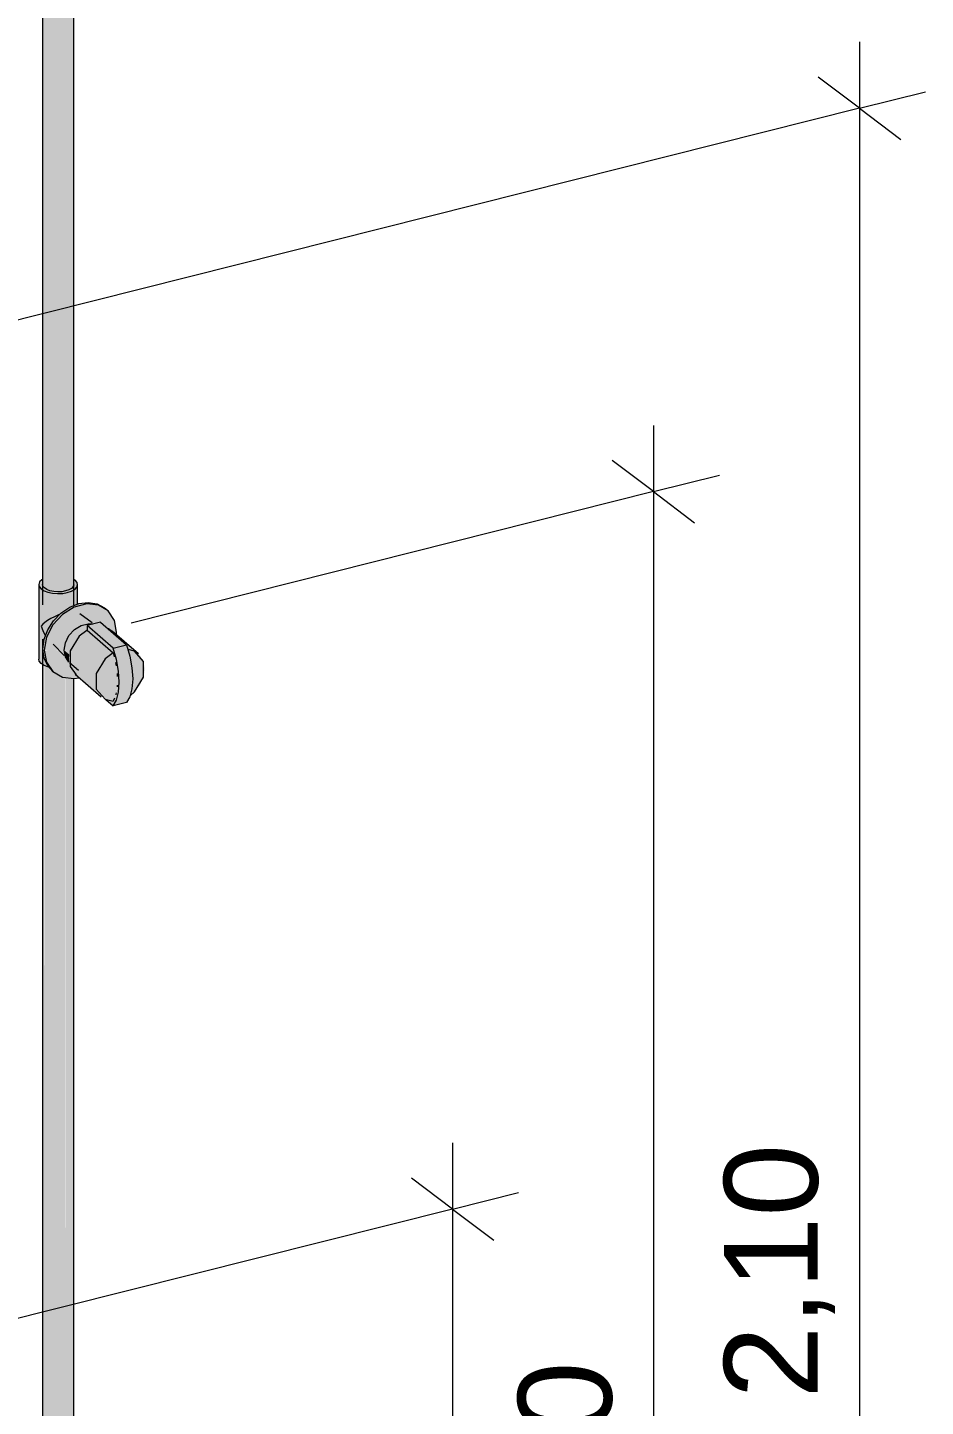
# Model space of a CAD drawing. Header units: metres. Extents: x -0.9 to 62, y -37.3 to 60.
# Drawn here: x 53.939 to 54.658, y 35.338 to 36.442 of the extents above; entities that cross this region are included whole.
import ezdxf

# ---------------------------------------------------------------- set-up
doc = ezdxf.new("R2010")
doc.units = ezdxf.units.M
for name, color, linetype, lineweight in [('A-ANNO-DIMS', 7, 'Continuous', 5), ('A-ANNO-DIMS-25', 7, 'Continuous', 5), ('P-PIPE', 7, 'Continuous', 5)]:
    doc.layers.add(name, color=color, linetype=linetype, lineweight=lineweight)
doc.styles.add('Arial_2', font='arial.ttf', dxfattribs={"height": 0.075})
doc.dimstyles.new('Diagonal_-_2_mm_Arial_-_PRETO', dxfattribs={"dimscale": 0.3048, "dimtxt": 0.076519, "dimasz": 0.246063, "dimexe": 0.19685, "dimexo": 0.123031, "dimgap": 0.04101, "dimtad": 1, "dimrnd": 0.01, "dimzin": 0, "dimdsep": 46, "dimtxsty": 'Arial_2', "dimblk1": 'OBLIQUE', "dimblk2": 'OBLIQUE', "dimsah": 1, "dimcen": 0.09, "dimdle": 0.19685, "dimazin": 0, "dimtfac": 1, "dimtdec": 4, "dimtix": 1, "dimtmove": 0, "dimatfit": 3, "dimfxl": 1, "dimtvp": 1, "dimtolj": 1, "dimtzin": 0, "dimarcsym": 2})

# ---------------------------------------------------------------- blocks, each defined once
blk = doc.blocks.new('Registro de Gaveta - Agua Fria - MEP - Tigre - PVC Cromado - 25 mm-135403-3D_DT_03')
at = {"layer": 'P-PIPE', "true_color": 0xf3f3f3}
for points in [[(11.8879, 35.989), (11.8923, 35.9892), (11.897, 35.9903), (11.8992, 35.9911), (11.9017, 35.9925), (11.9034, 35.9946), (11.9038, 35.9963), (11.9032, 35.9982), (11.9016, 35.9999), (11.9009, 36.0004), (11.9009, 35.996), (11.9, 35.9941), (11.899, 35.9932), (11.8957, 35.9916), (11.8943, 35.9911), (11.8899, 35.9905), (11.8859, 35.9906), (11.8839, 35.9908), (11.8802, 35.9919), (11.8793, 35.9922), (11.8771, 35.9938), (11.8762, 35.9949), (11.8759, 35.9977), (11.8759, 36.0004), (11.8747, 35.9996), (11.8735, 35.9983), (11.8729, 35.9964), (11.8733, 35.9946), (11.8747, 35.9928), (11.8777, 35.991), (11.8819, 35.9897), (11.8859, 35.9891), (11.8867, 35.9891)], [(11.8809, 35.9301), (11.88, 35.9311), (11.8771, 35.9376), (11.8762, 35.9452), (11.8774, 35.9531), (11.8783, 35.9554), (11.8771, 35.9573), (11.8759, 35.9596), (11.8747, 35.9629), (11.8762, 35.9648), (11.8802, 35.9677), (11.8854, 35.9705), (11.8899, 35.9728), (11.8913, 35.9739), (11.8957, 35.9769), (11.8957, 35.9899), (11.8899, 35.9891), (11.8859, 35.9891), (11.8818, 35.9897), (11.8793, 35.9904), (11.8762, 35.9918), (11.8747, 35.9928), (11.8733, 35.9946), (11.8729, 35.9964), (11.8729, 35.9366), (11.8733, 35.9348), (11.8747, 35.933), (11.8781, 35.9311), (11.8808, 35.9302)], [(11.8957, 35.9769), (11.8979, 35.9782), (11.9038, 35.9805), (11.9038, 35.9958), (11.9032, 35.9941), (11.9009, 35.992), (11.899, 35.991), (11.8957, 35.9899), (11.8957, 35.9777)], [(11.8783, 35.9554), (11.8804, 35.9608), (11.8856, 35.9683), (11.8895, 35.9723), (11.8854, 35.9705), (11.8793, 35.9671), (11.8759, 35.9645), (11.8747, 35.9629), (11.8762, 35.9589), (11.8777, 35.9561)]]:
    blk.add_hatch(color=7, dxfattribs=at).paths.add_polyline_path(points)
at = {"layer": 'P-PIPE', "true_color": 0xf4f4f4}
for points in [[(11.8773, 35.9436), (11.8794, 35.9546), (11.8848, 35.9647), (11.8923, 35.9727), (11.9021, 35.9784), (11.9113, 35.9807), (11.9207, 35.9797), (11.9284, 35.9751), (11.9245, 35.9781), (11.9195, 35.9807), (11.9125, 35.9818), (11.905, 35.981), (11.8965, 35.9774), (11.8898, 35.9727), (11.8841, 35.9665), (11.8796, 35.959), (11.877, 35.9512), (11.8762, 35.9446), (11.8771, 35.9438)], [(11.8773, 35.9436), (11.8932, 35.9438), (11.8943, 35.95), (11.8977, 35.9561), (11.9021, 35.9606), (11.9075, 35.9637), (11.9125, 35.9649), (11.9165, 35.9647), (11.9222, 35.9661), (11.9287, 35.9608), (11.9336, 35.9571), (11.9351, 35.9581), (11.9334, 35.9676), (11.9284, 35.9751), (11.92, 35.9797), (11.9113, 35.9807), (11.9009, 35.978), (11.8913, 35.9718), (11.8841, 35.964), (11.879, 35.9537), (11.8774, 35.9437)], [(11.9324, 35.9453), (11.9431, 35.948), (11.9222, 35.9661), (11.9115, 35.9634)], [(11.8974, 35.9402), (11.8982, 35.9438), (11.9011, 35.9499), (11.906, 35.9556), (11.9115, 35.9597), (11.9118, 35.9635), (11.9151, 35.9646), (11.9118, 35.9648), (11.906, 35.963), (11.9007, 35.9594), (11.897, 35.9552), (11.8941, 35.9489), (11.8932, 35.9438), (11.897, 35.9406)], [(11.9216, 35.9078), (11.9187, 35.9126), (11.9178, 35.9186), (11.9187, 35.925), (11.9216, 35.9314), (11.926, 35.9369), (11.9324, 35.9416), (11.9115, 35.9596), (11.9107, 35.9592), (11.9051, 35.955), (11.9004, 35.9487), (11.8979, 35.9431), (11.897, 35.9362), (11.8979, 35.9307), (11.9009, 35.9257), (11.9211, 35.9081)], [(11.9324, 35.8992), (11.935, 35.9038), (11.9367, 35.9111), (11.9371, 35.92), (11.9363, 35.9289), (11.9346, 35.9377), (11.9324, 35.9453), (11.9115, 35.9634), (11.9116, 35.9596), (11.9325, 35.9412), (11.9349, 35.9296), (11.9355, 35.9236), (11.9353, 35.9135), (11.9347, 35.9097), (11.934, 35.9071), (11.9323, 35.903), (11.9316, 35.903), (11.9265, 35.9043), (11.9306, 35.9007)], [(11.9539, 35.9395), (11.9302, 35.9597), (11.9281, 35.961), (11.9431, 35.948), (11.9442, 35.9442), (11.9495, 35.9428)], [(11.8841, 35.9266), (11.8791, 35.9341), (11.8771, 35.9438), (11.8762, 35.9443), (11.8774, 35.9368), (11.8802, 35.9308), (11.8825, 35.9284)], [(11.9324, 35.8992), (11.9431, 35.9019), (11.9458, 35.9065), (11.9474, 35.9129), (11.948, 35.9208), (11.9474, 35.9296), (11.9452, 35.9409), (11.9431, 35.948), (11.9324, 35.9453), (11.935, 35.9362), (11.9367, 35.9269), (11.9372, 35.9181), (11.9367, 35.9102), (11.9345, 35.9029), (11.9324, 35.8992)], [(11.9461, 35.9077), (11.95, 35.911), (11.9539, 35.9159), (11.9569, 35.923), (11.9577, 35.9286), (11.9567, 35.9346), (11.9539, 35.9395), (11.9492, 35.9429), (11.9442, 35.9442), (11.9462, 35.9362), (11.9475, 35.9284), (11.9478, 35.9188), (11.9474, 35.9129), (11.9462, 35.9081)], [(11.8973, 35.934), (11.897, 35.9372), (11.8974, 35.9402), (11.8932, 35.9436), (11.8943, 35.9383), (11.897, 35.9342)], [(11.9316, 35.903), (11.9324, 35.9031), (11.9347, 35.9097), (11.9355, 35.9159), (11.9357, 35.9183), (11.9352, 35.9269), (11.9345, 35.9325), (11.9324, 35.9415), (11.9312, 35.9409), (11.9258, 35.9367), (11.9213, 35.9307), (11.9187, 35.925), (11.9178, 35.9186), (11.9187, 35.9126), (11.9217, 35.9076), (11.9265, 35.9043), (11.9278, 35.9039)]]:
    blk.add_hatch(color=7, dxfattribs=at).paths.add_polyline_path(points)
h = blk.add_hatch(color=7, dxfattribs=at)
h.paths.add_polyline_path([(11.9012, 35.921), (11.905, 35.9221), (11.9003, 35.9265), (11.8978, 35.9313), (11.897, 35.9342), (11.8942, 35.9385), (11.8932, 35.9438), (11.8774, 35.9434), (11.8793, 35.9338), (11.8841, 35.9266), (11.8919, 35.9221), (11.9009, 35.921)])
h.paths.add_polyline_path([(11.9348, 35.956), (11.9351, 35.9581), (11.9336, 35.9571), (11.9343, 35.9565)])
at = {"layer": 'P-PIPE'}
for p, q in [((11.8729, 35.9962), (11.8729, 35.9364)), ((11.9039, 35.9805), (11.9039, 35.9962)), ((11.9277, 35.9757), (11.9265, 35.9767)), ((11.9157, 35.9655), (11.9058, 35.9727)), ((11.9222, 35.9661), (11.9115, 35.9634)), ((11.9222, 35.9661), (11.9431, 35.948)), ((11.9324, 35.9453), (11.9115, 35.9634)), ((11.9115, 35.9634), (11.9115, 35.9597)), ((11.9115, 35.9597), (11.9324, 35.9416)), ((11.9526, 35.9408), (11.9317, 35.9589)), ((11.9351, 35.956), (11.9351, 35.9581)), ((11.8844, 35.9484), (11.8931, 35.9394)), ((11.9324, 35.9453), (11.9431, 35.948)), ((11.8974, 35.9339), (11.9047, 35.9276)), ((11.9324, 35.9415), (11.9332, 35.9385)), ((11.8836, 35.9271), (11.8848, 35.926)), ((11.902, 35.9245), (11.9229, 35.9065)), ((11.9265, 35.9043), (11.9324, 35.8992)), ((11.9335, 35.9054), (11.9324, 35.9029)), ((11.9431, 35.9019), (11.9324, 35.8992))]:
    blk.add_line(p, q, dxfattribs=at)
for points in [[(11.8758, 36.0005, 0), (11.8752, 36, 0), (11.8735, 35.9983, 0), (11.8729, 35.9964, 0), (11.8733, 35.9946, 0), (11.8747, 35.9928, 0), (11.8771, 35.9913, 0), (11.8802, 35.9901, 0), (11.8839, 35.9893, 0), (11.8879, 35.989, 0), (11.892, 35.9892, 0), (11.8957, 35.9899, 0)], [(11.8957, 35.9899, 0), (11.899, 35.991, 0), (11.9016, 35.9924, 0), (11.9032, 35.9941, 0), (11.9039, 35.996, 0), (11.9035, 35.9979, 0), (11.902, 35.9997, 0), (11.901, 36.0004, 0)], [(11.8774, 35.9935, 0), (11.8762, 35.9949, 0), (11.8759, 35.9964, 0)], [(11.9009, 35.9961, 0), (11.9004, 35.9946, 0), (11.899, 35.9932, 0), (11.897, 35.992, 0), (11.8943, 35.9911, 0), (11.8913, 35.9905, 0), (11.888, 35.9904, 0), (11.8848, 35.9906, 0), (11.8818, 35.9913, 0), (11.8793, 35.9922, 0), (11.8774, 35.9935, 0)], [(11.8761, 35.9446, 0), (11.8771, 35.9524, 0), (11.88, 35.9601, 0), (11.8846, 35.9673, 0), (11.8906, 35.9734, 0), (11.8976, 35.9781, 0), (11.905, 35.981, 0), (11.9125, 35.9818, 0), (11.9195, 35.9807, 0), (11.9255, 35.9776, 0), (11.9265, 35.9767, 0)], [(11.9351, 35.9581, 0), (11.9334, 35.9676, 0), (11.9284, 35.9751, 0), (11.9207, 35.9797, 0), (11.9113, 35.9807, 0), (11.9012, 35.9782, 0), (11.8918, 35.9724, 0), (11.8841, 35.964, 0), (11.8791, 35.954, 0), (11.8773, 35.9436, 0)], [(11.8895, 35.9723, 0), (11.8887, 35.972, 0), (11.8854, 35.9705, 0), (11.8825, 35.969, 0), (11.8799, 35.9675, 0), (11.8777, 35.966, 0), (11.876, 35.9646, 0), (11.8747, 35.9629, 0)], [(11.9298, 35.9732, 0), (11.9301, 35.9727, 0), (11.9303, 35.9723, 0)], [(11.8747, 35.9629, 0), (11.876, 35.9594, 0), (11.8777, 35.9561, 0), (11.8782, 35.9554, 0)], [(11.8932, 35.9438, 0), (11.8942, 35.9497, 0), (11.897, 35.9554, 0), (11.9014, 35.9602, 0), (11.9068, 35.9635, 0), (11.9125, 35.9649, 0), (11.916, 35.9648, 0)], [(11.9112, 35.9594, 0), (11.9051, 35.955, 0), (11.8979, 35.9431, 0), (11.8979, 35.9307, 0), (11.9028, 35.9239, 0)], [(11.933, 35.9575, 0), (11.9286, 35.9609, 0), (11.9282, 35.9611, 0)], [(11.8841, 35.9266, 0), (11.88, 35.9311, 0), (11.8771, 35.9374, 0), (11.8761, 35.9446, 0)], [(11.897, 35.9342, 0), (11.8942, 35.9384, 0), (11.8932, 35.9438, 0)], [(11.9324, 35.8992, 0), (11.935, 35.9038, 0), (11.9367, 35.9102, 0), (11.9372, 35.9181, 0), (11.9367, 35.9269, 0), (11.935, 35.9362, 0), (11.9324, 35.9453, 0)], [(11.9431, 35.948, 0), (11.9458, 35.9389, 0), (11.9474, 35.9296, 0), (11.948, 35.9208, 0), (11.9474, 35.9129, 0), (11.9458, 35.9065, 0), (11.9431, 35.9019, 0)], [(11.9462, 35.9075, 0), (11.9495, 35.9103, 0), (11.9567, 35.9222, 0), (11.9567, 35.9346, 0), (11.9495, 35.9428, 0), (11.9443, 35.9442, 0)], [(11.8809, 35.9301, 0), (11.8802, 35.9303, 0), (11.8771, 35.9315, 0), (11.8747, 35.933, 0), (11.8733, 35.9348, 0), (11.8729, 35.9366, 0)], [(11.8773, 35.9436, 0), (11.8791, 35.9341, 0), (11.8841, 35.9266, 0), (11.8918, 35.9221, 0), (11.9012, 35.921, 0), (11.9051, 35.9216, 0)], [(11.9324, 35.9416, 0), (11.926, 35.9369, 0), (11.9187, 35.925, 0), (11.9187, 35.9126, 0), (11.926, 35.9044, 0), (11.9324, 35.9029, 0)], [(11.9342, 35.9339, 0), (11.9345, 35.9325, 0), (11.9347, 35.9311, 0)], [(11.9355, 35.925, 0), (11.9355, 35.9236, 0), (11.9356, 35.9227, 0)], [(11.9356, 35.9158, 0), (11.9355, 35.9154, 0), (11.9355, 35.9144, 0)], [(11.9347, 35.9095, 0), (11.9345, 35.9084, 0), (11.9344, 35.9081, 0)]]:
    blk.add_polyline3d(points, dxfattribs=at)
blk = doc.blocks.new('DIMBLOCK33-3D_DT_03')
at = {"layer": 'A-ANNO-DIMS-25'}
for p, q in [((54.2793, 35.5494), (54.2793, 34.385)), ((54.2793, 35.4964), (54.3321, 35.5096)), ((54.2793, 35.4964), (53.6303, 35.333)), ((54.2793, 34.4381), (54.3321, 34.4514)), ((54.2793, 34.4381), (51.859, 33.8291))]:
    blk.add_line(p, q, dxfattribs=at)
at = {"layer": 'A-ANNO-DIMS-25', "lineweight": 20}
for p, q in [((54.2793, 35.4964), (54.2463, 35.5212)), ((54.2793, 35.4964), (54.3123, 35.4715)), ((54.2793, 34.4381), (54.2463, 34.4629)), ((54.2793, 34.4381), (54.3123, 34.4132))]:
    blk.add_line(p, q, dxfattribs=at)
at = {"layer": 'A-ANNO-DIMS-25', "color": 0, "insert": (54.171, 34.8632), "char_height": 0.075, "width": 0.242979, "attachment_point": 1, "rotation": 90, "line_spacing_factor": 0.941778, "style": 'Arial_2'}
blk.add_mtext('1,20', dxfattribs=at)
blk = doc.blocks.new('_Oblique')
at = {"color": 0, "linetype": 'ByBlock', "lineweight": -2}
blk.add_line((-0.5, -0.5), (0.5, 0.5), dxfattribs=at)
blk = doc.blocks.new('DIMBLOCK34-3D_DT_03')
at = {"layer": 'A-ANNO-DIMS-25'}
for p, q in [((54.44, 36.1236), (54.44, 34.4254)), ((54.44, 36.0706), (54.4928, 36.0839)), ((54.44, 36.0706), (54.0221, 35.9654)), ((54.44, 34.4785), (54.4928, 34.4918)), ((54.44, 34.4785), (51.859, 33.8291))]:
    blk.add_line(p, q, dxfattribs=at)
at = {"layer": 'A-ANNO-DIMS-25', "lineweight": 20}
for p, q in [((54.44, 36.0706), (54.407, 36.0954)), ((54.44, 36.0706), (54.473, 36.0457)), ((54.44, 34.4785), (54.407, 34.5033)), ((54.44, 34.4785), (54.473, 34.4536))]:
    blk.add_line(p, q, dxfattribs=at)
at = {"layer": 'A-ANNO-DIMS-25', "color": 0, "insert": (54.3316, 35.1705), "char_height": 0.075, "width": 0.242979, "attachment_point": 1, "rotation": 90, "line_spacing_factor": 0.941778, "style": 'Arial_2'}
blk.add_mtext('1,80', dxfattribs=at)
blk = doc.blocks.new('DIMBLOCK35-3D_DT_03')
at = {"layer": 'A-ANNO-DIMS-25'}
for p, q in [((54.6049, 36.4305), (54.6049, 34.4669)), ((54.6049, 36.3774), (54.6577, 36.3907)), ((54.6049, 36.3774), (53.6125, 36.1277)), ((54.6049, 34.52), (54.6577, 34.5333)), ((54.6049, 34.52), (51.859, 33.8291))]:
    blk.add_line(p, q, dxfattribs=at)
at = {"layer": 'A-ANNO-DIMS-25', "lineweight": 20}
for p, q in [((54.6049, 36.3774), (54.5719, 36.4023)), ((54.6049, 36.3774), (54.6379, 36.3525)), ((54.6049, 34.52), (54.5719, 34.5448)), ((54.6049, 34.52), (54.6379, 34.4951))]:
    blk.add_line(p, q, dxfattribs=at)
at = {"layer": 'A-ANNO-DIMS-25', "color": 0, "insert": (54.4965, 35.3447), "char_height": 0.075, "width": 0.242979, "attachment_point": 1, "rotation": 90, "line_spacing_factor": 0.941778, "style": 'Arial_2'}
blk.add_mtext('2,10', dxfattribs=at)

msp = doc.modelspace()

# ---------------------------------------------------------------- hatches: boundary and pattern name
at = {"layer": 'P-PIPE', "true_color": 0x00ffff}
for points in [[(53.9527, 35.9935), (53.9527, 36.9625), (53.9512, 36.9628), (53.9513, 35.996), (53.9516, 35.9949), (53.9524, 35.9938)], [(53.9633, 35.9904), (53.9676, 35.9907), (53.9696, 35.9911), (53.9696, 36.961), (53.9659, 36.9605), (53.9632, 36.9604), (53.9571, 36.9611), (53.9538, 36.962), (53.9527, 36.9625), (53.9527, 35.9934), (53.9556, 35.9918), (53.9578, 35.9911), (53.9613, 35.9906), (53.9632, 35.9904)], [(53.9696, 35.9911), (53.9731, 35.9924), (53.9745, 35.9933), (53.9757, 35.9946), (53.9762, 35.9961), (53.976, 36.9631), (53.9738, 36.9621), (53.9696, 36.9606), (53.9696, 35.992)], [(53.9633, 34.9587), (53.9666, 34.9589), (53.9696, 34.9594), (53.9695, 35.9218), (53.9665, 35.9224), (53.9594, 35.9266), (53.9561, 35.9302), (53.9544, 35.9307), (53.9527, 35.9311), (53.9527, 34.9617), (53.955, 34.9604), (53.9576, 34.9595), (53.9602, 34.9589), (53.9632, 34.9587)], [(53.9696, 34.9594), (53.9726, 34.9605), (53.975, 34.9622), (53.9757, 34.9629), (53.9762, 34.9644), (53.976, 35.9211), (53.9696, 35.9215), (53.9696, 34.9603)]]:
    msp.add_hatch(color=4, dxfattribs=at).paths.add_polyline_path(points)
h = msp.add_hatch(color=4, dxfattribs=at)
h.paths.add_polyline_path([(53.9527, 34.9551), (53.9525, 34.9553), (53.9526, 34.9551)])
h.paths.add_polyline_path([(53.9527, 34.9618), (53.9524, 35.9315), (53.9512, 35.9323), (53.9512, 34.9647), (53.9517, 34.963)])

# ---------------------------------------------------------------- linework, layer by layer
at = {"layer": 'P-PIPE'}
for p, q in [((53.9512, 36.9862), (53.9512, 35.9801)), ((53.9762, 35.9801), (53.9762, 36.9862)), ((53.9512, 35.9526), (53.9512, 34.9465)), ((53.9762, 34.9465), (53.9762, 35.921))]:
    msp.add_line(p, q, dxfattribs=at)

# ---------------------------------------------------------------- block references
msp.add_blockref('Registro de Gaveta - Agua Fria - MEP - Tigre - PVC Cromado - 25 mm-135403-3D_DT_03', (42.0753, 0), dxfattribs=at)

# ---------------------------------------------------------------- dimensions: what is measured, and where the dimension line sits
at = {"layer": 'A-ANNO-DIMS'}
for base, p1, override, picture, middle in [((54.6049, 33.8208), (53.5795, 36.1194), {"dimpost": '<>', "dimfxl": 2.891086}, 'DIMBLOCK35-3D_DT_03', (54.554, 34.9701)), ((54.44, 33.8208), (53.9891, 35.9571), {"dimpost": '<>', "dimfxl": 3.040212}, 'DIMBLOCK34-3D_DT_03', (54.3898, 34.889)), ((54.2793, 33.8208), (53.5973, 35.3247), {"dimpost": '<>', "dimfxl": 2.323596}, 'DIMBLOCK33-3D_DT_03', (54.2285, 34.5728))]:
    dim = msp.add_linear_dim(base=base, p1=p1, p2=(51.826, 33.8208), angle=90, dimstyle='Diagonal_-_2_mm_Arial_-_PRETO', override=override, dxfattribs=at)
    dim.commit()
    dim.dimension.update_dxf_attribs({"geometry": picture, "text_midpoint": middle})

doc.saveas('drawing.dxf')
